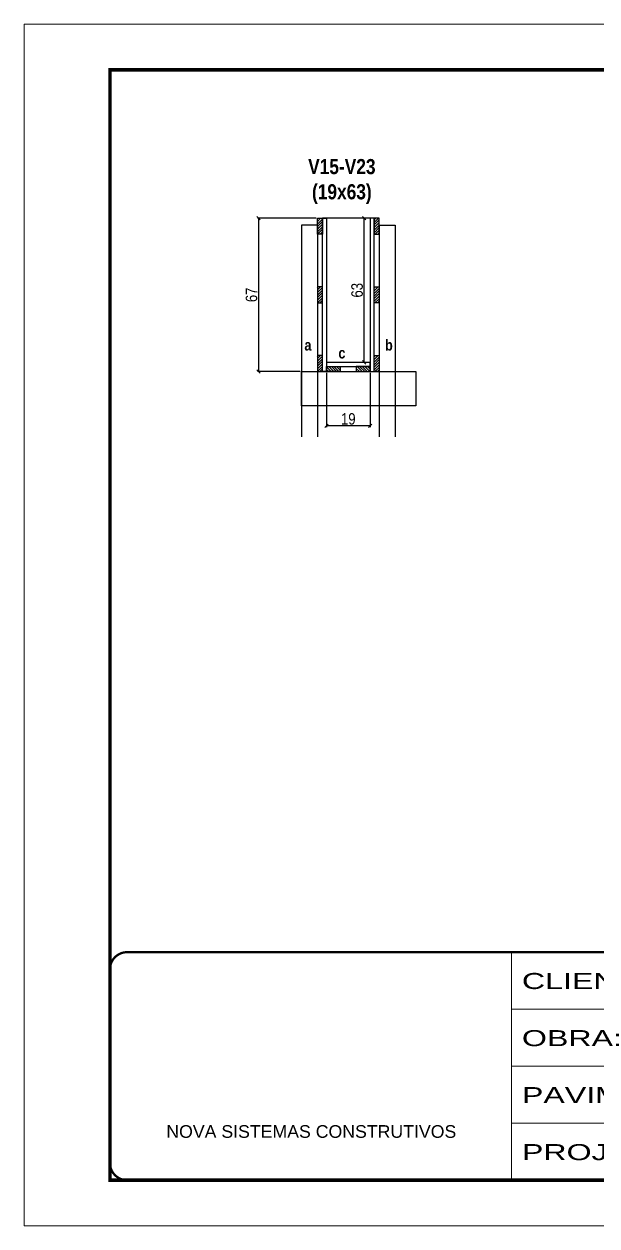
# Model space of a CAD drawing. Extents: x 3330 to 22105, y 1197 to 30204.
# Drawn here: x 16030 to 16530, y 26466 to 27516 of the extents above; entities that cross this region are included whole.
import ezdxf

# ---------------------------------------------------------------- set-up
doc = ezdxf.new("R2010")
doc.units = 0
doc.linetypes.add('CONTINUO', pattern=[0])
doc.linetypes.add('DASHED', pattern=[0.75, 0.5, -0.25])
for name, color, linetype, lineweight in [('CONCRETO', 251, 'Continuous', 25), ('Folhas', 255, 'Continuous', 9), ('SARRAFO DE PRESSAO', 251, 'DASHED', 9)]:
    doc.layers.add(name, color=color, linetype=linetype, lineweight=lineweight)
for name, color, linetype in [('COTA', 241, 'Continuous'), ('detalhes', 4, 'Continuous'), ('NOMENCLATURA', 7, 'Continuous'), ('Painéis', 200, 'Continuous'), ('SARR_2.2x7', 40, 'Continuous')]:
    doc.layers.add(name, color=color, linetype=linetype)
doc.styles.add('ARIAL', font='arial.ttf')
doc.styles.add('COTA TECNICA 2X', font='techl___.ttf', dxfattribs={"height": 10})
doc.styles.add('TECNICA', font='techb___.ttf', dxfattribs={"height": 10})
doc.styles.add('Tecnologia', font='')
doc.styles.get('Tecnologia').set_extended_font_data('Forgotten Futurist')
doc.dimstyles.new('SECAO', dxfattribs={"dimscale": 0.333333, "dimtxt": 5, "dimasz": 9, "dimexe": 3, "dimexo": 3, "dimgap": 3, "dimtad": 1, "dimdec": 1, "dimlfac": 0.5, "dimzin": 12, "dimdsep": 46, "dimtxsty": 'COTA TECNICA 2X', "dimblk1": 'OBLIQUE', "dimblk2": 'OBLIQUE', "dimsah": 1, "dimcen": 0.9, "dimclrd": 4, "dimclre": 4, "dimclrt": 240, "dimadec": 1, "dimazin": 3, "dimtfac": 1, "dimtdec": 1, "dimtmove": 0, "dimatfit": 3, "dimfxl": 1, "dimtolj": 1, "dimtzin": 12, "dimarcsym": 0})
pattern_1 = [(135, (49529.231, -96299.8175), (-1.122532015, -1.122532015), [])]

# ---------------------------------------------------------------- blocks, each defined once
blk = doc.blocks.new('9999999999')
at = {"color": 30, "linetype": 'CONTINUO'}
for p, q in [((98564.6, 34230.2), (98564.6, 34429.4)), ((98564.6, 34379.6), (99584, 34379.6)), ((98564.6, 34329.8), (99488, 34329.8)), ((98564.6, 34280), (99488, 34280))]:
    blk.add_line(p, q, dxfattribs=at)
at = {"color": 30, "linetype": 'CONTINUO', "const_width": 2}
blk.add_lwpolyline([(99584, 34230.2), (99584, 34414.4, 0.414214), (99569, 34429.4), (98229, 34429.4, 0.414214), (98214, 34414.4), (98214, 34245.2, 0.414214), (98229, 34230.2), (99584, 34230.2)], format="xyb", dxfattribs=at)
at = {"layer": 'Folhas'}
blk.add_lwpolyline([(98139, 34190.2), (99624, 34190.2), (99624, 35240.2), (98139, 35240.2)], close=True, dxfattribs=at)
at = {"layer": 'Folhas', "color": 30, "const_width": 3}
blk.add_lwpolyline([(98214, 34230.2), (99584, 34230.2), (99584, 35200.2), (98214, 35200.2)], close=True, dxfattribs=at)
at = {"color": 7, "linetype": 'Continuous', "ltscale": 5, "style": 'ARIAL'}
blk.add_text('NOVA SISTEMAS CONSTRUTIVOS', height=11.059, dxfattribs=at).set_placement((98263.2, 34267.2))
at = {"layer": 'Folhas', "color": 7, "style": 'Tecnologia', "width": 1.5}
for s, p in [('CLIENTE:', (98573.7, 34397.2)), ('OBRA:', (98573.7, 34347.3)), ('PAVIMENTO:', (98573.7, 34297.5)), ('PROJETO:', (98573.7, 34247.7))]:
    blk.add_text(s, height=14, dxfattribs=at).set_placement(p)
blk = doc.blocks.new('_Oblique')
at = {"color": 0, "linetype": 'ByBlock', "lineweight": -2}
blk.add_line((-0.5, -0.5), (0.5, 0.5), dxfattribs=at)
blk = doc.blocks.new('*D3162')
at = {"layer": 'COTA', "color": 4, "lineweight": -2, "transparency": 16777216}
for p, q in [((16293.7, 27211.4), (16293.7, 27163.9)), ((16331.7, 27211.4), (16331.7, 27163.9)), ((16331.7, 27164.9), (16293.7, 27164.9))]:
    blk.add_line(p, q, dxfattribs=at)
at = {"layer": 'Defpoints', "color": 0, "transparency": 16777216}
for p in [(16293.7, 27212.4), (16331.7, 27212.4), (16293.7, 27164.9)]:
    blk.add_point(p, dxfattribs=at)
at = {"layer": 'COTA', "color": 4, "lineweight": -2, "transparency": 16777216, "xscale": 3, "yscale": 3, "zscale": 3, "rotation": 180}
blk.add_blockref('_Oblique', (16293.7, 27164.9), dxfattribs=at)
at = {"layer": 'COTA', "color": 4, "lineweight": -2, "transparency": 16777216, "xscale": 3, "yscale": 3, "zscale": 3}
blk.add_blockref('_Oblique', (16331.7, 27164.9), dxfattribs=at)
at = {"layer": 'COTA', "color": 240, "transparency": 16777216, "insert": (16312.7, 27171), "char_height": 10, "attachment_point": 5, "style": 'COTA TECNICA 2X'}
blk.add_mtext('\\A1;19', dxfattribs=at)
blk = doc.blocks.new('*D3163')
at = {"layer": 'COTA', "color": 4, "lineweight": -2, "transparency": 16777216}
for p, q in [((16284.7, 27346.4), (16233.3, 27346.4)), ((16234.3, 27346.4), (16234.3, 27212.4)), ((16270.7, 27212.4), (16233.3, 27212.4))]:
    blk.add_line(p, q, dxfattribs=at)
at = {"layer": 'Defpoints', "color": 0, "transparency": 16777216}
for p in [(16285.7, 27346.4, 0), (16234.3, 27212.4), (16271.7, 27212.4, 0)]:
    blk.add_point(p, dxfattribs=at)
at = {"layer": 'COTA', "color": 4, "lineweight": -2, "transparency": 16777216, "xscale": 3, "yscale": 3, "zscale": 3}
for p, rotation in [((16234.3, 27346.4), 90), ((16234.3, 27212.4), 270)]:
    blk.add_blockref('_Oblique', p, dxfattribs=dict(at, rotation=rotation))
at = {"layer": 'COTA', "color": 240, "transparency": 16777216, "insert": (16228.2, 27279.4), "char_height": 10, "attachment_point": 5, "rotation": 90, "style": 'COTA TECNICA 2X'}
blk.add_mtext('\\A1;67', dxfattribs=at)
blk = doc.blocks.new('*D3164')
at = {"layer": 'COTA', "color": 4, "lineweight": -2, "transparency": 16777216}
for p, q in [((16330.7, 27346.4), (16325.6, 27346.4)), ((16326.6, 27220.4), (16326.6, 27346.4)), ((16330.7, 27220.4), (16325.6, 27220.4))]:
    blk.add_line(p, q, dxfattribs=at)
at = {"layer": 'Defpoints', "color": 0, "transparency": 16777216}
for p in [(16326.6, 27346.4), (16331.7, 27346.4), (16331.7, 27220.4)]:
    blk.add_point(p, dxfattribs=at)
at = {"layer": 'COTA', "color": 4, "lineweight": -2, "transparency": 16777216, "xscale": 3, "yscale": 3, "zscale": 3}
for p, rotation in [((16326.6, 27346.4), 90), ((16326.6, 27220.4), 270)]:
    blk.add_blockref('_Oblique', p, dxfattribs=dict(at, rotation=rotation))
at = {"layer": 'COTA', "color": 240, "transparency": 16777216, "insert": (16320.4, 27283.4), "char_height": 10, "attachment_point": 5, "rotation": 90, "style": 'COTA TECNICA 2X'}
blk.add_mtext('\\A1;63', dxfattribs=at)

msp = doc.modelspace()

# ---------------------------------------------------------------- hatches: boundary and pattern name
at = {"layer": 'SARR_2.2x7'}
h = msp.add_hatch(dxfattribs=at)
h.set_pattern_fill('ANSI31', color=256, scale=0.5)
h.set_pattern_definition([(45, (-107186.8773, -5771.9864), (-1.122532015, 1.122532015), [])])
h.paths.add_polyline_path([(16285.69, 27346.35), (16290.09, 27346.35), (16290.09, 27332.35), (16285.69, 27332.35)])
h = msp.add_hatch(dxfattribs=at)
h.set_pattern_fill('ANSI31', color=256, scale=0.5)
h.set_pattern_definition([(45, (-107176.8773, -5771.9864), (-1.122532015, 1.122532015), [])])
h.paths.add_polyline_path([(16339.69, 27346.35), (16335.29, 27346.35), (16335.29, 27332.35), (16339.69, 27332.35)])
h = msp.add_hatch(dxfattribs=at)
h.set_pattern_fill('ANSI31', color=256, scale=0.5)
h.set_pattern_definition([(45, (-107186.8773, -5741.9864), (-1.122532015, 1.122532015), [])])
h.paths.add_polyline_path([(16285.69, 27272.35), (16290.09, 27272.35), (16290.09, 27286.35), (16285.69, 27286.35)])
h = msp.add_hatch(dxfattribs=at)
h.set_pattern_fill('ANSI31', color=256, scale=0.5)
h.set_pattern_definition([(45, (-107176.8773, -5741.9864), (-1.122532015, 1.122532015), [])])
h.paths.add_polyline_path([(16339.69, 27272.35), (16335.29, 27272.35), (16335.29, 27286.35), (16339.69, 27286.35)])
h = msp.add_hatch(dxfattribs=at)
h.set_pattern_fill('ANSI31', color=256, scale=0.5)
h.set_pattern_definition([(45, (-107186.8773, -5801.9864), (-1.122532015, 1.122532015), [])])
h.paths.add_polyline_path([(16285.69, 27212.35), (16290.09, 27212.35), (16290.09, 27226.35), (16285.69, 27226.35)])
h = msp.add_hatch(dxfattribs=at)
h.set_pattern_fill('ANSI31', color=256, scale=0.5, angle=90)
h.set_pattern_definition(pattern_1)
h.paths.add_polyline_path([(16293.69, 27216.75), (16293.69, 27212.35), (16305.69, 27212.35), (16305.69, 27216.75)])
h = msp.add_hatch(dxfattribs=at)
h.set_pattern_fill('ANSI31', color=256, scale=0.5, angle=90)
h.set_pattern_definition(pattern_1)
h.paths.add_polyline_path([(16331.69, 27216.75), (16331.69, 27212.35), (16319.69, 27212.35), (16319.69, 27216.75)])
h = msp.add_hatch(dxfattribs=at)
h.set_pattern_fill('ANSI31', color=256, scale=0.5)
h.set_pattern_definition([(45, (-107176.8773, -5801.9864), (-1.122532015, 1.122532015), [])])
h.paths.add_polyline_path([(16339.69, 27212.35), (16335.29, 27212.35), (16335.29, 27226.35), (16339.69, 27226.35)])

# ---------------------------------------------------------------- linework, layer by layer
for p, q in [((16285.69, 27340.35), (16271.69, 27340.35)), ((16271.69, 27340.35), (16271.69, 27155.33)), ((16285.69, 27340.35), (16285.69, 27155.33)), ((16339.69, 27340.35), (16353.69, 27340.35)), ((16339.69, 27340.35), (16339.69, 27155.33)), ((16353.69, 27340.35), (16353.69, 27155.33))]:
    msp.add_line(p, q)
at = {"linetype": 'Continuous'}
msp.add_lwpolyline([(16371.54, 27182.35), (16271.69, 27182.35), (16271.69, 27212.35), (16371.54, 27212.35)], close=True, dxfattribs=at)
at = {"layer": 'CONCRETO', "linetype": 'Continuous'}
msp.add_line((16335.29, 27346.35), (16290.09, 27346.35), dxfattribs=at)
at = {"layer": 'Painéis', "linetype": 'Continuous'}
for points in [[(16290.09, 27212.35), (16290.09, 27346.35), (16293.69, 27346.35), (16293.69, 27212.35)], [(16335.29, 27212.35), (16335.29, 27346.35), (16331.69, 27346.35), (16331.69, 27212.35)], [(16331.69, 27220.35), (16293.69, 27220.35), (16293.69, 27216.75), (16331.69, 27216.75)]]:
    msp.add_lwpolyline(points, close=True, dxfattribs=at)
at = {"layer": 'SARR_2.2x7'}
for points in [[(16285.69, 27332.35), (16285.69, 27346.35), (16290.09, 27346.35), (16290.09, 27332.35)], [(16339.69, 27332.35), (16339.69, 27346.35), (16335.29, 27346.35), (16335.29, 27332.35)], [(16285.69, 27286.35), (16285.69, 27272.35), (16290.09, 27272.35), (16290.09, 27286.35)], [(16339.69, 27286.35), (16339.69, 27272.35), (16335.29, 27272.35), (16335.29, 27286.35)], [(16285.69, 27226.35), (16285.69, 27212.35), (16290.09, 27212.35), (16290.09, 27226.35)], [(16293.69, 27216.75), (16305.69, 27216.75), (16305.69, 27212.35), (16293.69, 27212.35)], [(16331.69, 27216.75), (16319.69, 27216.75), (16319.69, 27212.35), (16331.69, 27212.35)], [(16339.69, 27226.35), (16339.69, 27212.35), (16335.29, 27212.35), (16335.29, 27226.35)]]:
    msp.add_lwpolyline(points, close=True, dxfattribs=at)

# ---------------------------------------------------------------- block references
at = {"layer": 'SARRAFO DE PRESSAO', "color": 6, "linetype": 'ByBlock'}
msp.add_blockref('9999999999', (-82109.42, -7724.23), dxfattribs=at)

# ---------------------------------------------------------------- texts
at = {"layer": 'detalhes', "style": 'TECNICA'}
for s, p in [('a', (16274.39, 27230.72)), ('b', (16344.78, 27230.71)), ('c', (16304.07, 27223.82))]:
    msp.add_text(s, height=9.6, dxfattribs=at).set_placement(p)
at = {"layer": 'NOMENCLATURA', "insert": (16307.06, 27398.05), "char_height": 13.2, "attachment_point": 2, "style": 'TECNICA'}
msp.add_mtext_dynamic_manual_height_columns('V15-V23\\P(19x63)', width=300.2766, gutter_width=1, heights=[0], dxfattribs=at)

# ---------------------------------------------------------------- dimensions: what is measured, and where the dimension line sits
at = {"layer": 'COTA'}
for base, p1, p2, picture, middle in [((16234.33, 27212.35, 0), (16285.69, 27346.35), (16271.69, 27212.35), '*D3163', (16228.22, 27279.35, 0)), ((16326.62, 27346.35), (16331.69, 27220.35), (16331.69, 27346.35), '*D3164', (16320.4, 27283.35))]:
    dim = msp.add_linear_dim(base=base, p1=p1, p2=p2, angle=90, dimstyle='SECAO', dxfattribs=at)
    dim.commit()
    dim.dimension.update_dxf_attribs({"geometry": picture, "text_midpoint": middle})
dim = msp.add_linear_dim(base=(16293.69, 27164.88), p1=(16331.69, 27212.35), p2=(16293.69, 27212.35), angle=180, dimstyle='SECAO', dxfattribs=at)
dim.commit()
dim.dimension.update_dxf_attribs({"geometry": '*D3162', "text_midpoint": (16312.69, 27164.88), "dimtype": 160})

doc.saveas('drawing.dxf')
